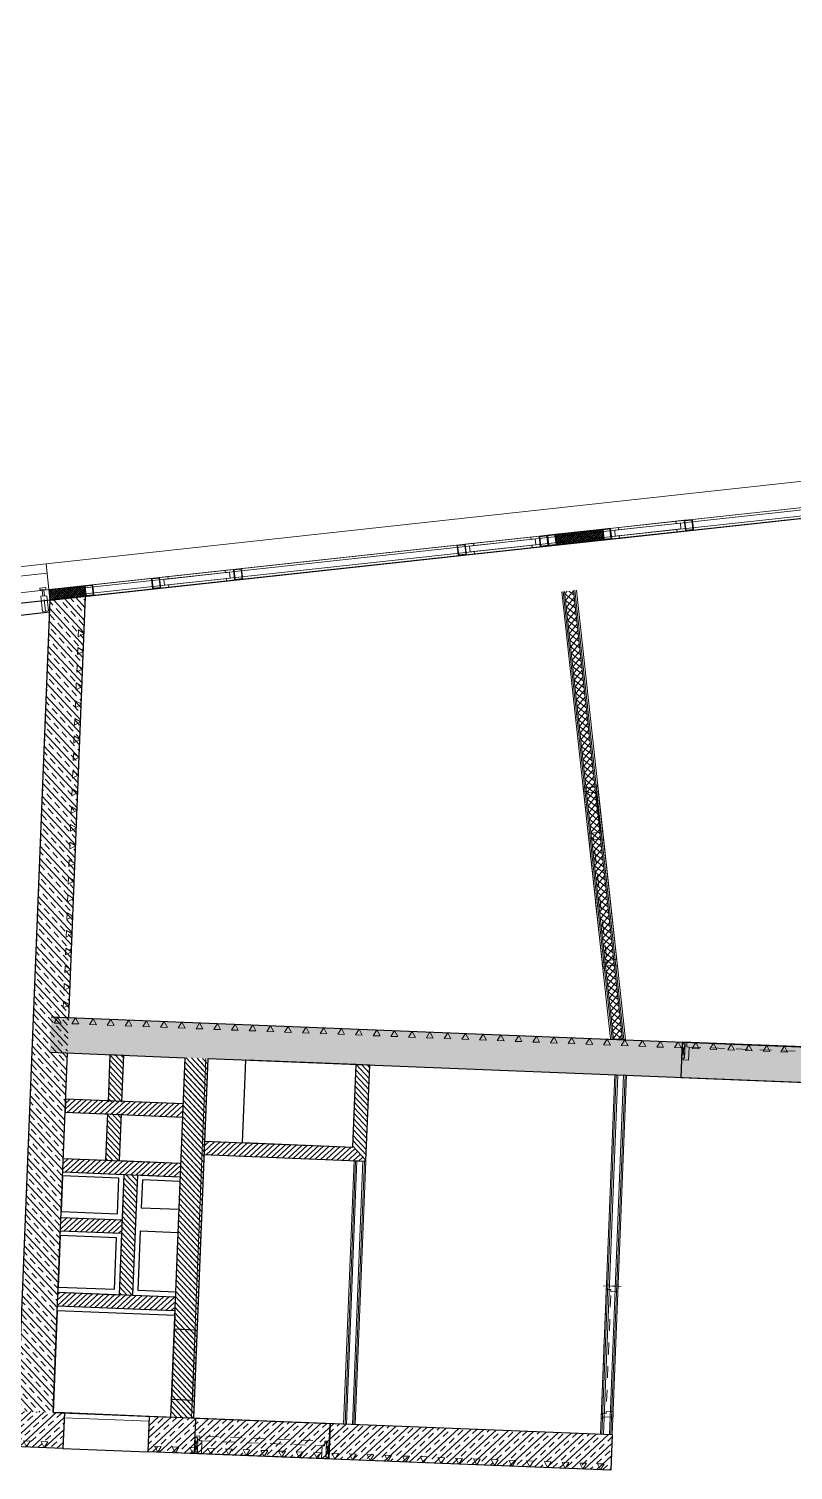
# Model space of a CAD drawing. Header units: metres. Extents: x 66528 to 66676, y 35171 to 35248.
# Drawn here: x 66588.88 to 66595.36, y 35235.5 to 35247.73 of the extents above; entities that cross this region are included whole.
import ezdxf

# ---------------------------------------------------------------- set-up
doc = ezdxf.new("R2010")
doc.units = ezdxf.units.M
doc.header["$LTSCALE"] = 0.00254
doc.header["$PDMODE"] = 1
doc.header["$PDSIZE"] = -2
doc.linetypes.add('Ohne Titel-22', pattern=[0.78736, 0.39368, -0.39368])
doc.linetypes.add('Ohne Titel-26', pattern=[0.629921, 0.314961, -0.314961])
for name, color, linetype, lineweight in [('AUSBAU - Darstellungen - Fassade', 7, 'Continuous', 13), ('AUSBAU - Darstellungen - Trockenbau', 7, 'Continuous', 13), ('AUSBAU - Objekte - Türen', 7, 'Continuous', 13), ('ROHBAU - Darstellungen - Decken', 150, 'Continuous', 25), ('ROHBAU - Darstellungen - Sichtbetonklassen', 7, 'Continuous', 5), ('ROHBAU - Darstellungen - Wände', 7, 'Continuous', 25), ('ROHBAU - Darstellungen - Wände - Mauerwerk', 7, 'Continuous', 25)]:
    doc.layers.add(name, color=color, linetype=linetype, lineweight=lineweight)
pattern_1 = [(45, (0, 0), (0.0099219, -0.00881944), [])]
pattern_2 = [(-45, (0.035355, -0.035355), (-0.008897, -0.01094674), [])]

# ---------------------------------------------------------------- blocks, each defined once
blk = doc.blocks.new('SB 3')
at = {"layer": 'ROHBAU - Darstellungen - Sichtbetonklassen', "color": 251, "linetype": 'Continuous', "lineweight": 5, "flags": 128}
for points in [[(-0.121, -0.05), (-0.15, 0), (-0.179, -0.05)], [(-0.029, -0.05), (0, 0), (0.029, -0.05)]]:
    blk.add_lwpolyline(points, close=True, dxfattribs=at)
blk = doc.blocks.new('Gruppe-178-1')
at = {"layer": 'ROHBAU - Darstellungen - Sichtbetonklassen', "color": 7, "xscale": -1, "rotation": 267.7371944657766}
for p in [(66589.348, 35242.597), (66589.336, 35242.297), (66589.324, 35241.997), (66589.312, 35241.698), (66589.3, 35241.398), (66589.288, 35241.098), (66589.276, 35240.798), (66589.264, 35240.499), (66589.252, 35240.199), (66589.24, 35239.899), (66589.228, 35239.599)]:
    blk.add_blockref('SB 3', p, dxfattribs=at)
blk = doc.blocks.new('SB 4')
at = {"layer": 'ROHBAU - Darstellungen - Sichtbetonklassen', "color": 251, "linetype": 'Continuous', "lineweight": 5, "flags": 128}
for points in [[(-0.121, -0.05), (-0.15, 0), (-0.179, -0.05)], [(-0.029, -0.05), (0, 0), (0.029, -0.05)]]:
    blk.add_lwpolyline(points, close=True, dxfattribs=at)
blk = doc.blocks.new('Gruppe-179-1')
at = {"layer": 'ROHBAU - Darstellungen - Sichtbetonklassen', "color": 7, "rotation": 177.8550094128674}
for p in [(66585.764, 35235.822), (66586.065, 35235.81), (66586.365, 35235.798), (66586.666, 35235.786), (66588.86, 35235.699), (66589.971, 35235.655), (66590.272, 35235.643), (66590.572, 35235.631), (66590.873, 35235.619), (66591.173, 35235.607), (66591.474, 35235.595), (66591.774, 35235.583), (66592.075, 35235.571), (66592.375, 35235.559), (66592.676, 35235.547), (66592.976, 35235.535), (66593.277, 35235.523), (66593.577, 35235.511)]:
    blk.add_blockref('SB 4', p, dxfattribs=at)
blk = doc.blocks.new('Gruppe-183-1')
at = {"layer": 'ROHBAU - Darstellungen - Sichtbetonklassen', "color": 7, "rotation": 357.8550094128673}
for p in [(66589.275, 35239.337), (66589.575, 35239.325), (66589.575, 35239.325), (66589.876, 35239.313), (66590.176, 35239.301), (66590.477, 35239.289), (66590.777, 35239.278), (66591.078, 35239.266), (66591.379, 35239.254), (66591.679, 35239.242), (66591.98, 35239.23), (66592.28, 35239.218), (66592.581, 35239.206), (66592.881, 35239.194), (66593.182, 35239.182), (66593.482, 35239.17), (66593.783, 35239.158), (66594.083, 35239.146), (66594.384, 35239.134), (66594.684, 35239.122), (66594.985, 35239.11), (66595.285, 35239.098)]:
    blk.add_blockref('SB 4', p, dxfattribs=at)
blk = doc.blocks.new('Tür_STB_114cm_30cm')
at = {"layer": 'AUSBAU - Objekte - Türen', "lineweight": 25}
for p, q in [((-1.14, 0.15), (-1.14, -0.15)), ((0, 0.15), (0, -0.15)), ((0, 0.15), (0, -0.15))]:
    blk.add_line(p, q, dxfattribs=at)
at = {"layer": 'AUSBAU - Objekte - Türen', "color": 254, "lineweight": 5}
for p, q in [((-1.115, 0.135), (-1.14, 0.015)), ((-1.115, 0.015), (-1.14, 0.135)), ((-0.025, 0.135), (0, 0.015)), ((-0.025, 0.015), (0, 0.135))]:
    blk.add_line(p, q, dxfattribs=at)
at = {"layer": 'AUSBAU - Objekte - Türen', "color": 255, "linetype": 'Continuous', "lineweight": 25, "flags": 128}
blk.add_lwpolyline([(-1.14, 0.15), (-1.14, -0.15), (0, -0.15), (0, 0.15)], close=True, dxfattribs=at)
at = {"layer": 'AUSBAU - Objekte - Türen', "lineweight": 18, "flags": 128}
for points in [[(-1.115, 0.135), (-1.115, 0.015), (-1.14, 0.015), (-1.14, 0.135)], [(-1.125, 0.15), (-1.08, 0.15), (-1.08, 0.04), (-1.1, 0.04), (-1.1, 0), (-1.125, 0), (-1.125, 0.015), (-1.115, 0.015), (-1.115, 0.135), (-1.125, 0.135)], [(-0.015, 0.15), (-0.06, 0.15), (-0.06, 0.04), (-0.04, 0.04), (-0.04, 0), (-0.015, 0), (-0.015, 0.015), (-0.025, 0.015), (-0.025, 0.135), (-0.015, 0.135)], [(-0.025, 0.135), (-0.025, 0.015), (0, 0.015), (0, 0.135)]]:
    blk.add_lwpolyline(points, close=True, dxfattribs=at)
at = {"layer": 'AUSBAU - Objekte - Türen', "color": 9, "linetype": 'Ohne Titel-26', "lineweight": 5, "flags": 128}
blk.add_lwpolyline([(-1.1, 0.04), (-0.04, 0.04), (-0.04, 0), (-1.1, 0)], close=True, dxfattribs=at)
blk = doc.blocks.new('Gruppe-264-1')
at = {"layer": 'AUSBAU - Darstellungen - Fassade'}
for p, q in [((66588.976, 35242.968), (66589.021, 35242.972)), ((66589.044, 35242.789), (66588.994, 35242.783))]:
    blk.add_line(p, q, dxfattribs=at)
at = {"layer": 'AUSBAU - Darstellungen - Fassade', "linetype": 'Ohne Titel-22'}
blk.add_line((66589.019, 35242.786), (66588.997, 35242.985), dxfattribs=at)
at = {"layer": 'AUSBAU - Darstellungen - Fassade', "flags": 128}
for points in [[(66589.024, 35242.968), (66588.974, 35242.962), (66588.972, 35242.982), (66589.022, 35242.988)], [(66589.044, 35242.789), (66588.994, 35242.783), (66588.98, 35242.913), (66589.03, 35242.918)], [(66589.012, 35242.916), (66588.997, 35242.914), (66588.992, 35242.964), (66589.007, 35242.966)]]:
    blk.add_lwpolyline(points, close=True, dxfattribs=at)
blk = doc.blocks.new('Symbol-65')
at = {"layer": 'AUSBAU - Objekte - Türen', "color": 255, "linetype": 'Continuous', "flags": 128}
blk.add_lwpolyline([(0, 0), (0.6, 0), (0.6, -0.175), (0, -0.175)], close=True, dxfattribs=at)
at = {"layer": 'AUSBAU - Objekte - Türen', "color": 253, "linetype": 'Ohne Titel-22', "flags": 128}
blk.add_lwpolyline([(0, 0), (0.6, 0), (0.6, -0.175), (0, -0.175)], close=True, dxfattribs=at)
at = {"layer": 'ROHBAU - Darstellungen - Wände'}
for p, q in [((0, -0.175), (0, 0)), ((0.6, 0), (0.6, -0.174))]:
    blk.add_line(p, q, dxfattribs=at)
blk = doc.blocks.new('Wandanschluß_40 (2D)')
at = {"layer": 'AUSBAU - Darstellungen - Fassade', "linetype": 'Continuous', "lineweight": 5}
h = blk.add_hatch(dxfattribs=at)
h.set_pattern_fill('DÄMMUNG GRAU-2', color=8, style=0, pattern_type=2)
h.set_pattern_definition(pattern_1)
h.paths.add_polyline_path([(-0.2, 0.085), (-0.2, 0.005), (0.2, 0.005), (0.2, 0.085)])
h = blk.add_hatch(dxfattribs=at)
h.set_pattern_fill('DÄMMUNG GRAU-2-1', color=251, style=0, pattern_type=2)
h.set_pattern_definition(pattern_2)
h.paths.add_polyline_path([(-0.2, 0.085), (-0.2, 0.005), (0.2, 0.005), (0.2, 0.085)])
at = {"layer": 'AUSBAU - Darstellungen - Fassade'}
for p, q in [((-0.2, 0.09), (0.2, 0.09)), ((-0.2, 0), (-0.2, 0.09)), ((-0.2, 0), (0.2, 0)), ((0.2, 0), (0.2, 0.09))]:
    blk.add_line(p, q, dxfattribs=at)
at = {"layer": 'AUSBAU - Darstellungen - Fassade', "color": 178, "linetype": 'Continuous', "lineweight": 5}
for p, q in [((-0.2, 0.085), (0.2, 0.085)), ((-0.2, 0.085), (0.2, 0.085)), ((-0.2, 0.005), (0.2, 0.005)), ((-0.2, 0.005), (0.2, 0.005))]:
    blk.add_line(p, q, dxfattribs=at)
at = {"layer": 'AUSBAU - Darstellungen - Fassade', "linetype": 'Continuous', "flags": 128}
for points in [[(-0.27, 0.09), (-0.2, 0.09), (-0.2, 0), (-0.27, 0)], [(-0.265, 0.085), (-0.205, 0.085), (-0.205, 0.005), (-0.265, 0.005)], [(0.2, 0.09), (0.27, 0.09), (0.27, 0), (0.2, 0)], [(0.205, 0.085), (0.265, 0.085), (0.265, 0.005), (0.205, 0.005)]]:
    blk.add_lwpolyline(points, close=True, dxfattribs=at)
blk = doc.blocks.new('Wandanschluß_30cm_BTN_links (2D)')
at = {"layer": 'AUSBAU - Darstellungen - Fassade', "linetype": 'Continuous', "lineweight": 5}
h = blk.add_hatch(dxfattribs=at)
h.set_pattern_fill('DÄMMUNG GRAU-2', color=8, style=0, pattern_type=2)
h.set_pattern_definition(pattern_1)
h.paths.add_polyline_path([(-0.152, 0.085), (-0.152, 0.005), (0.152, 0.005), (0.152, 0.085)])
h = blk.add_hatch(dxfattribs=at)
h.set_pattern_fill('DÄMMUNG GRAU-2-1', color=251, style=0, pattern_type=2)
h.set_pattern_definition(pattern_2)
h.paths.add_polyline_path([(-0.152, 0.085), (-0.152, 0.005), (0.152, 0.005), (0.152, 0.085)])
at = {"layer": 'AUSBAU - Darstellungen - Fassade'}
for p, q in [((-0.152, 0.09), (0.152, 0.09)), ((-0.152, 0), (-0.152, 0.09)), ((-0.152, 0), (0.152, 0)), ((0.152, 0), (0.152, 0.09))]:
    blk.add_line(p, q, dxfattribs=at)
at = {"layer": 'AUSBAU - Darstellungen - Fassade', "color": 178, "linetype": 'Continuous', "lineweight": 5}
for p, q in [((-0.152, 0.085), (0.152, 0.085)), ((-0.152, 0.085), (0.152, 0.085)), ((-0.152, 0.005), (0.152, 0.005)), ((-0.152, 0.005), (0.152, 0.005))]:
    blk.add_line(p, q, dxfattribs=at)
at = {"layer": 'AUSBAU - Darstellungen - Fassade', "linetype": 'Continuous', "flags": 128}
for points in [[(0.152, 0.09), (0.222, 0.09), (0.222, 0), (0.152, 0)], [(0.157, 0.085), (0.217, 0.085), (0.217, 0.005), (0.157, 0.005)]]:
    blk.add_lwpolyline(points, close=True, dxfattribs=at)
blk = doc.blocks.new('Tür_STB_155cm_30cm_ST-OL')
at = {"layer": 'AUSBAU - Objekte - Türen', "lineweight": 25}
for p, q in [((-0.775, 0.15), (-0.775, -0.15)), ((0.775, -0.15), (0.775, 0.15))]:
    blk.add_line(p, q, dxfattribs=at)
at = {"layer": 'AUSBAU - Objekte - Türen', "color": 254, "lineweight": 5}
for p, q in [((-0.75, 0.015), (-0.775, 0.135)), ((-0.75, 0.135), (-0.775, 0.015)), ((0.75, 0.015), (0.775, 0.135)), ((0.75, 0.135), (0.775, 0.015))]:
    blk.add_line(p, q, dxfattribs=at)
at = {"layer": 'AUSBAU - Objekte - Türen', "color": 255, "linetype": 'Continuous', "lineweight": 25, "flags": 128}
blk.add_lwpolyline([(0.775, -0.15), (0.775, 0.15), (-0.775, 0.15), (-0.775, -0.15)], close=True, dxfattribs=at)
at = {"layer": 'AUSBAU - Objekte - Türen', "lineweight": 18, "flags": 128}
for points in [[(-0.75, 0.015), (-0.75, 0.135), (-0.775, 0.135), (-0.775, 0.015)], [(-0.76, 0), (-0.715, 0), (-0.715, 0.11), (-0.735, 0.11), (-0.735, 0.15), (-0.76, 0.15), (-0.76, 0.135), (-0.75, 0.135), (-0.75, 0.015), (-0.76, 0.015)], [(0.76, 0), (0.715, 0), (0.715, 0.11), (0.735, 0.11), (0.735, 0.15), (0.76, 0.15), (0.76, 0.135), (0.75, 0.135), (0.75, 0.015), (0.76, 0.015)], [(0.75, 0.015), (0.75, 0.135), (0.775, 0.135), (0.775, 0.015)]]:
    blk.add_lwpolyline(points, close=True, dxfattribs=at)
at = {"layer": 'AUSBAU - Objekte - Türen', "color": 9, "linetype": 'Ohne Titel-26', "lineweight": 5, "flags": 128}
blk.add_lwpolyline([(-0.735, 0.15), (0.305, 0.15), (0.305, 0.11), (-0.735, 0.11)], close=True, dxfattribs=at)
at = {"layer": 'AUSBAU - Objekte - Türen', "flags": 128}
blk.add_lwpolyline([(0.735, 0.15), (0.735, 0.11), (0.305, 0.11), (0.305, 0.15)], close=True, dxfattribs=at)
blk = doc.blocks.new('Symbol-81')
at = {"layer": 'AUSBAU - Darstellungen - Fassade', "linetype": 'Continuous', "flags": 128}
for points in [[(0, 0), (0.07, 0), (0.07, -0.09), (0, -0.09)], [(0.005, -0.005), (0.065, -0.005), (0.065, -0.085), (0.005, -0.085)]]:
    blk.add_lwpolyline(points, close=True, dxfattribs=at)
blk = doc.blocks.new('BTN_fenster_hoch_OG4_gr')
at = {"layer": 'AUSBAU - Darstellungen - Fassade'}
for p, q in [((-0.7, 0.4), (-0.07, 0.4)), ((-0.7, 0.31), (-0.07, 0.31))]:
    blk.add_line(p, q, dxfattribs=at)
at = {"layer": 'AUSBAU - Darstellungen - Fassade', "flags": 128}
for points in [[(-0.7, 0.4), (-0.07, 0.4), (-0.07, 0.31), (-0.7, 0.31)], [(-0.63, 0.38), (-0.63, 0.4), (-0.7, 0.4), (-0.7, 0.31), (-0.63, 0.31), (-0.63, 0.33), (-0.665, 0.33), (-0.665, 0.38)], [(-0.665, 0.38), (-0.105, 0.38), (-0.105, 0.33), (-0.665, 0.33)], [(-0.14, 0.38), (-0.14, 0.4), (-0.07, 0.4), (-0.07, 0.31), (-0.14, 0.31), (-0.14, 0.33), (-0.105, 0.33), (-0.105, 0.38)]]:
    blk.add_lwpolyline(points, close=True, dxfattribs=at)
at = {"layer": 'AUSBAU - Darstellungen - Fassade', "color": 7, "rotation": 359.9999999965611}
for p in [(-0.77, 0.4), (-0.07, 0.4)]:
    blk.add_blockref('Symbol-81', p, dxfattribs=at)
blk = doc.blocks.new('BTN_fenster_hoch_OG4_gr_mot')
at = {"layer": 'AUSBAU - Darstellungen - Fassade'}
for p, q in [((-0.7, 0.4), (-0.07, 0.4)), ((-0.7, 0.31), (-0.07, 0.31))]:
    blk.add_line(p, q, dxfattribs=at)
at = {"layer": 'AUSBAU - Darstellungen - Fassade', "flags": 128}
for points in [[(-0.7, 0.4), (-0.07, 0.4), (-0.07, 0.31), (-0.7, 0.31)], [(-0.63, 0.38), (-0.63, 0.4), (-0.7, 0.4), (-0.7, 0.31), (-0.63, 0.31), (-0.63, 0.33), (-0.665, 0.33), (-0.665, 0.38)], [(-0.665, 0.38), (-0.105, 0.38), (-0.105, 0.33), (-0.665, 0.33)], [(-0.14, 0.38), (-0.14, 0.4), (-0.07, 0.4), (-0.07, 0.31), (-0.14, 0.31), (-0.14, 0.33), (-0.105, 0.33), (-0.105, 0.38)]]:
    blk.add_lwpolyline(points, close=True, dxfattribs=at)
at = {"layer": 'AUSBAU - Darstellungen - Fassade', "color": 7, "rotation": 359.9999999965611}
for p in [(-0.77, 0.4), (-0.07, 0.4)]:
    blk.add_blockref('Symbol-81', p, dxfattribs=at)
blk = doc.blocks.new('Tür_TB_155cm_12.5cm')
at = {"layer": 'AUSBAU - Objekte - Türen', "lineweight": 18}
for p, q in [((0, 0.045), (0, 0.032)), ((0.015, 0.032), (0, 0.032)), ((1.535, 0.032), (1.55, 0.032)), ((1.55, 0.045), (1.55, 0.032)), ((1.55, 0.032), (1.55, 0.045)), ((0, -0.068), (0.015, -0.068)), ((0, -0.068), (0, -0.08)), ((1.55, -0.068), (1.535, -0.068)), ((1.55, -0.068), (1.55, -0.08))]:
    blk.add_line(p, q, dxfattribs=at)
at = {"layer": 'AUSBAU - Objekte - Türen', "color": 255, "flags": 128}
blk.add_lwpolyline([(0, -0.068), (0.015, -0.068), (0.015, 0.032), (0, 0.032), (0, 0.045), (1.55, 0.045), (1.55, 0.032), (1.535, 0.032), (1.535, -0.068), (1.55, -0.068), (1.55, -0.08), (0.445, -0.08), (0.407, -0.08), (0, -0.08)], close=True, dxfattribs=at)
at = {"layer": 'AUSBAU - Objekte - Türen', "lineweight": 18, "flags": 128}
for points in [[(0.015, 0.045), (0.06, 0.045), (0.06, -0.04), (0.045, -0.04), (0.045, -0.08), (0.015, -0.08)], [(0.46, 0.045), (0.46, -0.04), (0.445, -0.04), (0.445, -0.08), (0.422, -0.08), (0.4, -0.08), (0.4, 0.045)], [(1.535, 0.045), (1.49, 0.045), (1.49, -0.04), (1.505, -0.04), (1.505, -0.08), (1.535, -0.08)]]:
    blk.add_lwpolyline(points, close=True, dxfattribs=at)
at = {"layer": 'AUSBAU - Objekte - Türen', "lineweight": 5, "flags": 128}
blk.add_lwpolyline([(0.06, 0.025), (0.4, 0.025), (0.4, 0.045), (0.06, 0.045)], close=True, dxfattribs=at)
at = {"layer": 'AUSBAU - Objekte - Türen', "color": 9, "linetype": 'Ohne Titel-26', "lineweight": 5, "flags": 128}
blk.add_lwpolyline([(0.46, -0.04), (0.46, -0.04), (0.445, -0.04), (0.445, -0.08), (1.505, -0.08), (1.505, -0.06), (1.49, -0.06), (1.49, -0.04)], close=True, dxfattribs=at)
blk = doc.blocks.new('Tür_100_CW50')
at = {"layer": 'AUSBAU - Objekte - Türen', "lineweight": 18}
for p, q in [((0.555, -0.125), (0.555, 0.025)), ((-0.57, -0.013), (-0.57, 0)), ((-0.57, -0.013), (-0.555, -0.013)), ((-0.57, -0.1), (-0.57, -0.088)), ((-0.57, -0.088), (-0.57, -0.1)), ((-0.555, -0.088), (-0.57, -0.088)), ((0.57, -0.013), (0.555, -0.013)), ((0.555, -0.088), (0.57, -0.088)), ((0.57, -0.013), (0.57, 0)), ((0.57, -0.1), (0.57, -0.088)), ((0.57, -0.088), (0.57, -0.1))]:
    blk.add_line(p, q, dxfattribs=at)
at = {"layer": 'AUSBAU - Objekte - Türen', "lineweight": 18, "flags": 128}
for points in [[(0.555, -0.1), (0.51, -0.1), (0.51, -0.04), (0.525, -0.04), (0.525, 0), (0.555, 0)], [(-0.555, -0.1), (-0.51, -0.1), (-0.51, -0.04), (-0.525, -0.04), (-0.525, 0), (-0.555, 0)]]:
    blk.add_lwpolyline(points, close=True, dxfattribs=at)
at = {"layer": 'AUSBAU - Objekte - Türen', "color": 255, "linetype": 'Continuous', "lineweight": 5, "flags": 128}
blk.add_lwpolyline([(-0.57, -0.088), (-0.555, -0.088), (-0.555, -0.013), (-0.57, -0.013), (-0.57, 0), (0.57, 0), (0.57, -0.013), (0.56, -0.013), (0.555, -0.013), (0.555, -0.088), (0.561, -0.088), (0.57, -0.088), (0.57, -0.1), (-0.57, -0.1)], close=True, dxfattribs=at)
at = {"layer": 'AUSBAU - Objekte - Türen', "color": 9, "linetype": 'Ohne Titel-26', "lineweight": 5, "flags": 128}
blk.add_lwpolyline([(0.475, -0.04), (-0.525, -0.04), (-0.525, -0.02), (-0.525, 0), (0.525, 0), (0.525, -0.04)], close=True, dxfattribs=at)

msp = doc.modelspace()

# ---------------------------------------------------------------- hatches: boundary and pattern name
at = {"layer": 'AUSBAU - Darstellungen - Trockenbau', "linetype": 'Continuous', "lineweight": 5}
h = msp.add_hatch(dxfattribs=at)
h.set_pattern_fill('MF_IN WAND', color=253, angle=-83.7793, style=0, pattern_type=2)
h.set_pattern_definition([(-38.7793, (-41832.054604, 62428.023864), (-0.025052888352, -0.031182571819), []), (-128.7793, (-41832.187176, 62427.858856), (-0.031305108534, 0.024899601999), [])])
h.paths.add_polyline_path([(66593.497, 35242.962), (66593.422, 35242.954), (66593.836, 35239.158), (66593.912, 35239.155)])
at = {"layer": 'ROHBAU - Darstellungen - Wände', "linetype": 'Continuous', "lineweight": 5}
h = msp.add_hatch(dxfattribs=at)
h.set_pattern_fill('STAHLBETON 1_5MM', angle=87.7207, style=0, pattern_type=2)
h.set_pattern_definition([(132.72072459, (0, 0), (0.05510019363, 0.05088190898), []), (132.72072459, (0.02939, 0.02714), (0.05510019363, 0.05088190898), [0.06, -0.04])])
h.paths.add_polyline_path([(66589.085, 35235.99), (66588.785, 35236.002), (66589.059, 35242.881), (66589.36, 35242.914)])
h = msp.add_hatch(dxfattribs=at)
h.set_pattern_fill('STAHLBETON 1_5MM', angle=-2.2793, style=0, pattern_type=2)
h.set_pattern_definition([(42.72072459, (0, 0), (0.05088190898, -0.05510019363), []), (42.72072459, (0.02714, -0.02939), (0.05088190898, -0.05510019363), [0.06, -0.04])])
h.paths.add_polyline_path([(66589.056, 35239.046), (66589.068, 35239.346), (66624.094, 35237.951), (66623.393, 35237.679)])
h = msp.add_hatch(dxfattribs=at)
h.set_pattern_fill('STAHLBETON 1_5MM', angle=177.7207, style=0, pattern_type=2)
h.set_pattern_definition([(222.72072459, (0, 0), (-0.050881908984, 0.05510019363), []), (222.72072459, (-0.02714, 0.02939), (-0.050881908984, 0.05510019363), [0.06, -0.04])])
h.paths.add_polyline_path([(66589.18, 35235.987), (66589.168, 35235.687), (66585.675, 35235.826), (66585.987, 35236.114)])
h = msp.add_hatch(dxfattribs=at)
h.set_pattern_fill('STAHLBETON 1_5MM', angle=177.7207, style=0, pattern_type=2)
h.set_pattern_definition([(222.72071389, (0, 0), (-0.050881898695, 0.05510020313), []), (222.72071389, (-0.02714, 0.02939), (-0.050881898695, 0.05510020313), [0.06, -0.04])])
h.paths.add_polyline_path([(66593.826, 35235.802), (66593.814, 35235.502), (66589.887, 35235.658), (66589.899, 35235.958)])
at = {"layer": 'ROHBAU - Darstellungen - Wände - Mauerwerk', "linetype": 'Continuous', "lineweight": 5}
h = msp.add_hatch(dxfattribs=at)
h.set_pattern_fill('KALKSANDSTEIN 1MM', angle=-92.2793, style=0, pattern_type=2)
h.set_pattern_definition([(-47.2793, (0, 0), (-0.022995746824, -0.023357392716), [])])
h.paths.add_polyline_path([(66589.566, 35239.026), (66589.681, 35239.021), (66589.665, 35238.623), (66589.55, 35238.627)])
h = msp.add_hatch(dxfattribs=at)
h.set_pattern_fill('KALKSANDSTEIN 1MM', angle=-92.2793, style=0, pattern_type=2)
h.set_pattern_definition([(-47.2793, (0, 0), (-0.022995746824, -0.023357392715), [])])
h.paths.add_polyline_path([(66589.681, 35239.021), (66589.566, 35239.026), (66589.55, 35238.627), (66589.665, 35238.623)])
h = msp.add_hatch(dxfattribs=at)
h.set_pattern_fill('KALKSANDSTEIN 1MM', angle=87.7209, style=0, pattern_type=2)
h.set_pattern_definition([(132.72089156, (0, 0), (0.022995668732, 0.023357469598), [])])
h.paths.add_polyline_path([(66590.279, 35235.943), (66590.084, 35235.951), (66590.205, 35239), (66590.4, 35238.992)])
h = msp.add_hatch(dxfattribs=at)
h.set_pattern_fill('KALKSANDSTEIN 1MM', angle=87.7209, style=0, pattern_type=2)
h.set_pattern_definition([(132.72089156, (0, 0), (0.022995668732, 0.023357469599), [])])
h.paths.add_polyline_path([(66590.084, 35235.951), (66590.259, 35235.944), (66590.38, 35238.993), (66590.205, 35239)])
h = msp.add_hatch(dxfattribs=at)
h.set_pattern_fill('KALKSANDSTEIN 1MM', angle=87.7207, style=0, pattern_type=2)
h.set_pattern_definition([(132.72071388, (0, 0), (0.022995741165, 0.023357398288), [])])
h.paths.add_polyline_path([(66591.736, 35238.123), (66591.626, 35238.242), (66591.654, 35238.942), (66591.769, 35238.938)])
h = msp.add_hatch(dxfattribs=at)
h.set_pattern_fill('KALKSANDSTEIN 1MM', angle=87.7207, style=0, pattern_type=2)
h.set_pattern_definition([(132.72071388, (0, 0), (0.022995741165, 0.023357398288), [])])
h.paths.add_polyline_path([(66591.626, 35238.242), (66591.736, 35238.123), (66591.769, 35238.938), (66591.654, 35238.942)])
h = msp.add_hatch(dxfattribs=at)
h.set_pattern_fill('KALKSANDSTEIN 1MM', angle=177.7207, style=0, pattern_type=2)
h.set_pattern_definition([(222.7207, (0, 0), (-0.023357392716, 0.022995746824), [])])
h.paths.add_polyline_path([(66590.19, 35238.609), (66590.185, 35238.494), (66589.186, 35238.534), (66589.19, 35238.649)])
h = msp.add_hatch(dxfattribs=at)
h.set_pattern_fill('KALKSANDSTEIN 1MM', angle=177.7207, style=0, pattern_type=2)
h.set_pattern_definition([(222.7207, (0, 0), (-0.023357392716, 0.022995746824), [])])
h.paths.add_polyline_path([(66590.185, 35238.494), (66590.19, 35238.609), (66589.19, 35238.649), (66589.186, 35238.534)])
h = msp.add_hatch(dxfattribs=at)
h.set_pattern_fill('KALKSANDSTEIN 1MM', angle=-92.2793, style=0, pattern_type=2)
h.set_pattern_definition([(-47.2793, (0, 0), (-0.022995746824, -0.023357392716), [])])
h.paths.add_polyline_path([(66589.546, 35238.527), (66589.661, 35238.523), (66589.645, 35238.127), (66589.53, 35238.131)])
h = msp.add_hatch(dxfattribs=at)
h.set_pattern_fill('KALKSANDSTEIN 1MM', angle=-92.2793, style=0, pattern_type=2)
h.set_pattern_definition([(-47.2793, (0, 0), (-0.022995746824, -0.023357392716), [])])
h.paths.add_polyline_path([(66589.661, 35238.523), (66589.546, 35238.527), (66589.53, 35238.131), (66589.645, 35238.127)])
h = msp.add_hatch(dxfattribs=at)
h.set_pattern_fill('KALKSANDSTEIN 1MM', angle=-2.2793, style=0, pattern_type=2)
h.set_pattern_definition([(42.720713897, (0, 0), (0.023357398294, -0.022995741159), [])])
h.paths.add_polyline_path([(66590.358, 35238.178), (66590.362, 35238.293), (66591.626, 35238.242), (66591.736, 35238.123)])
h = msp.add_hatch(dxfattribs=at)
h.set_pattern_fill('KALKSANDSTEIN 1MM', angle=-2.2793, style=0, pattern_type=2)
h.set_pattern_definition([(42.720713897, (0, 0), (0.023357398294, -0.022995741159), [])])
h.paths.add_polyline_path([(66590.362, 35238.293), (66590.358, 35238.178), (66591.736, 35238.123), (66591.626, 35238.242)])
h = msp.add_hatch(dxfattribs=at)
h.set_pattern_fill('KALKSANDSTEIN 1MM', angle=-2.2793, style=0, pattern_type=2)
h.set_pattern_definition([(42.720699997, (0, 0), (0.023357392715, -0.022995746825), [])])
h.paths.add_polyline_path([(66589.166, 35238.031), (66589.17, 35238.146), (66590.16, 35238.106), (66590.155, 35237.991)])
h = msp.add_hatch(dxfattribs=at)
h.set_pattern_fill('KALKSANDSTEIN 1MM', angle=-2.2793, style=0, pattern_type=2)
h.set_pattern_definition([(42.720699997, (0, 0), (0.023357392715, -0.022995746825), [])])
h.paths.add_polyline_path([(66589.17, 35238.146), (66589.166, 35238.031), (66590.155, 35237.991), (66590.16, 35238.106)])
h = msp.add_hatch(dxfattribs=at)
h.set_pattern_fill('KALKSANDSTEIN 1MM', angle=-92.2793, style=0, pattern_type=2)
h.set_pattern_definition([(-47.2793, (0, 0), (-0.022995746824, -0.023357392715), [])])
h.paths.add_polyline_path([(66589.685, 35238.01), (66589.8, 35238.006), (66589.759, 35236.986), (66589.644, 35236.99)])
h = msp.add_hatch(dxfattribs=at)
h.set_pattern_fill('KALKSANDSTEIN 1MM', angle=-92.2793, style=0, pattern_type=2)
h.set_pattern_definition([(-47.2793, (0, 0), (-0.022995746825, -0.023357392715), [])])
h.paths.add_polyline_path([(66589.8, 35238.006), (66589.685, 35238.01), (66589.644, 35236.99), (66589.759, 35236.986)])
h = msp.add_hatch(dxfattribs=at)
h.set_pattern_fill('KALKSANDSTEIN 1MM', angle=-2.2793, style=0, pattern_type=2)
h.set_pattern_definition([(42.7207, (0, 0), (0.023357392716, -0.022995746824), [])])
h.paths.add_polyline_path([(66589.146, 35237.531), (66589.151, 35237.646), (66589.67, 35237.625), (66589.665, 35237.511)])
h = msp.add_hatch(dxfattribs=at)
h.set_pattern_fill('KALKSANDSTEIN 1MM', angle=-2.2793, style=0, pattern_type=2)
h.set_pattern_definition([(42.7207, (0, 0), (0.023357392716, -0.022995746824), [])])
h.paths.add_polyline_path([(66589.151, 35237.646), (66589.146, 35237.531), (66589.665, 35237.511), (66589.67, 35237.625)])
h = msp.add_hatch(dxfattribs=at)
h.set_pattern_fill('KALKSANDSTEIN 1MM', angle=-2.2793, style=0, pattern_type=2)
h.set_pattern_definition([(42.7207, (0, 0), (0.023357392715, -0.022995746825), [])])
h.paths.add_polyline_path([(66589.121, 35236.896), (66589.125, 35237.011), (66590.115, 35236.972), (66590.11, 35236.857)])
h = msp.add_hatch(dxfattribs=at)
h.set_pattern_fill('KALKSANDSTEIN 1MM', angle=-2.2793, style=0, pattern_type=2)
h.set_pattern_definition([(42.7207, (0, 0), (0.023357392715, -0.022995746825), [])])
h.paths.add_polyline_path([(66589.125, 35237.011), (66589.121, 35236.896), (66590.11, 35236.857), (66590.115, 35236.972)])

# ---------------------------------------------------------------- linework, layer by layer
at = {"layer": 'AUSBAU - Darstellungen - Fassade', "linetype": 'Continuous'}
for p, q in [((66624.379, 35247.043), (66589.025, 35243.189)), ((66624.403, 35246.824), (66589.049, 35242.97)), ((66589.025, 35243.189), (66586.211, 35242.882)), ((66589.025, 35243.189), (66589.049, 35242.97)), ((66589.034, 35243.11), (66586.219, 35242.803))]:
    msp.add_line(p, q, dxfattribs=at)
at = {"layer": 'AUSBAU - Darstellungen - Fassade'}
for p, q in [((66624.403, 35246.824), (66576.189, 35241.569)), ((66624.392, 35246.803), (66589.354, 35242.984)), ((66624.411, 35246.754), (66589.358, 35242.934)), ((66624.413, 35246.735), (66589.36, 35242.914))]:
    msp.add_line(p, q, dxfattribs=at)
at = {"layer": 'AUSBAU - Darstellungen - Fassade', "linetype": 'Continuous'}
for p in [(66594.486, 35243.929), (66594.486, 35243.929), (66589.913, 35243.43), (66589.913, 35243.43)]:
    msp.add_point(p, dxfattribs=at)
at = {"layer": 'AUSBAU - Darstellungen - Trockenbau', "color": 7, "linetype": 'Continuous', "lineweight": 13}
for p, q in [((66593.397, 35242.952), (66593.811, 35239.159)), ((66593.522, 35242.965), (66593.937, 35239.154)), ((66593.811, 35239.159), (66593.937, 35239.154)), ((66593.847, 35238.855), (66593.726, 35235.806)), ((66593.947, 35238.851), (66593.826, 35235.802)), ((66593.847, 35238.855), (66593.947, 35238.851)), ((66591.548, 35235.892), (66591.636, 35238.127)), ((66591.647, 35235.888), (66591.736, 35238.123)), ((66591.647, 35235.888), (66591.548, 35235.892)), ((66593.726, 35235.806), (66593.826, 35235.802))]:
    msp.add_line(p, q, dxfattribs=at)
at = {"layer": 'AUSBAU - Darstellungen - Trockenbau', "color": 7, "linetype": 'Continuous', "lineweight": 5}
for p, q in [((66593.41, 35242.953), (66593.824, 35239.158)), ((66593.41, 35242.953), (66593.824, 35239.158)), ((66593.422, 35242.954), (66593.836, 35239.158)), ((66593.422, 35242.954), (66593.836, 35239.158)), ((66593.497, 35242.962), (66593.912, 35239.155)), ((66593.497, 35242.962), (66593.912, 35239.155)), ((66593.509, 35242.964), (66593.925, 35239.154)), ((66593.509, 35242.964), (66593.925, 35239.154)), ((66593.86, 35238.855), (66593.738, 35235.805)), ((66593.86, 35238.855), (66593.738, 35235.805)), ((66593.872, 35238.854), (66593.751, 35235.805)), ((66593.872, 35238.854), (66593.751, 35235.805)), ((66593.922, 35238.852), (66593.801, 35235.803)), ((66593.922, 35238.852), (66593.801, 35235.803)), ((66593.935, 35238.852), (66593.813, 35235.802)), ((66593.935, 35238.852), (66593.813, 35235.802)), ((66591.56, 35235.892), (66591.649, 35238.126)), ((66591.56, 35235.892), (66591.649, 35238.126)), ((66591.572, 35235.891), (66591.661, 35238.126)), ((66591.572, 35235.891), (66591.661, 35238.126)), ((66591.622, 35235.889), (66591.711, 35238.124)), ((66591.622, 35235.889), (66591.711, 35238.124)), ((66591.635, 35235.889), (66591.724, 35238.123)), ((66591.635, 35235.889), (66591.724, 35238.123))]:
    msp.add_line(p, q, dxfattribs=at)
at = {"layer": 'AUSBAU - Darstellungen - Trockenbau', "color": 7, "linetype": 'Continuous', "lineweight": 13, "flags": 128}
msp.add_lwpolyline([(66589.18, 35235.986), (66589.899, 35235.958), (66589.898, 35235.918), (66589.178, 35235.946), (66589.18, 35235.985)], close=True, dxfattribs=at)
at = {"layer": 'ROHBAU - Darstellungen - Decken'}
for p, q in [((66589.059, 35242.881), (66633.507, 35247.726)), ((66589.059, 35242.881), (66573.964, 35241.236)), ((66589.899, 35235.958), (66589.18, 35235.987)), ((66589.168, 35235.687), (66589.887, 35235.658))]:
    msp.add_line(p, q, dxfattribs=at)
at = {"layer": 'ROHBAU - Darstellungen - Decken', "linetype": 'Continuous'}
msp.add_line((66586.24, 35242.473), (66589.055, 35242.78), dxfattribs=at)
at = {"layer": 'ROHBAU - Darstellungen - Decken', "flags": 128}
for points in [[(66590.687, 35238.28), (66591.626, 35238.242), (66591.654, 35238.942), (66590.715, 35238.98)], [(66589.152, 35237.695), (66589.629, 35237.676), (66589.641, 35237.978), (66589.165, 35237.997)], [(66589.831, 35237.728), (66590.154, 35237.715), (66590.163, 35237.95), (66589.841, 35237.963)], [(66589.803, 35237.028), (66590.126, 35237.015), (66590.146, 35237.515), (66589.823, 35237.528)], [(66589.127, 35237.055), (66589.604, 35237.036), (66589.621, 35237.472), (66589.144, 35237.491)], [(66589.085, 35235.99), (66590.084, 35235.951), (66590.118, 35236.814), (66589.119, 35236.853)]]:
    msp.add_lwpolyline(points, close=True, dxfattribs=at)
at = {"layer": 'ROHBAU - Darstellungen - Wände', "color": 7, "linetype": 'Continuous', "lineweight": 25}
for p, q in [((66589.36, 35242.914), (66589.059, 35242.881)), ((66589.218, 35239.34), (66589.36, 35242.914)), ((66588.785, 35236.002), (66589.059, 35242.881)), ((66589.068, 35239.346), (66624.094, 35237.951)), ((66589.056, 35239.046), (66590.205, 35239)), ((66589.085, 35235.99), (66589.206, 35239.04)), ((66590.4, 35238.992), (66623.393, 35237.679)), ((66589.18, 35235.987), (66589.085, 35235.99)), ((66589.18, 35235.987), (66589.168, 35235.687)), ((66589.899, 35235.958), (66589.887, 35235.658)), ((66593.826, 35235.802), (66589.899, 35235.958)), ((66589.168, 35235.687), (66585.675, 35235.826)), ((66593.826, 35235.802), (66593.814, 35235.502)), ((66593.814, 35235.502), (66589.887, 35235.658))]:
    msp.add_line(p, q, dxfattribs=at)
at = {"layer": 'ROHBAU - Darstellungen - Wände - Mauerwerk', "color": 7, "linetype": 'Continuous', "lineweight": 25}
for p, q in [((66589.566, 35239.026), (66589.55, 35238.627)), ((66589.566, 35239.026), (66589.55, 35238.627)), ((66589.566, 35239.026), (66589.681, 35239.021)), ((66589.681, 35239.021), (66589.665, 35238.623)), ((66589.681, 35239.021), (66589.665, 35238.623)), ((66590.084, 35235.951), (66590.205, 35239)), ((66590.279, 35235.943), (66590.4, 35238.992)), ((66591.626, 35238.242), (66591.654, 35238.942)), ((66591.626, 35238.242), (66591.654, 35238.942)), ((66591.769, 35238.938), (66591.654, 35238.942)), ((66591.736, 35238.123), (66591.769, 35238.938)), ((66591.736, 35238.123), (66591.769, 35238.938)), ((66589.19, 35238.649), (66589.186, 35238.534)), ((66590.19, 35238.609), (66589.19, 35238.649)), ((66590.19, 35238.609), (66589.19, 35238.649)), ((66590.185, 35238.494), (66589.186, 35238.534)), ((66590.185, 35238.494), (66589.186, 35238.534)), ((66589.546, 35238.527), (66589.53, 35238.131)), ((66589.546, 35238.527), (66589.53, 35238.131)), ((66589.661, 35238.523), (66589.645, 35238.127)), ((66589.661, 35238.523), (66589.645, 35238.127)), ((66590.362, 35238.293), (66591.626, 35238.242)), ((66590.362, 35238.293), (66591.626, 35238.242)), ((66589.166, 35238.031), (66589.17, 35238.146)), ((66589.17, 35238.146), (66590.16, 35238.106)), ((66589.17, 35238.146), (66589.53, 35238.131)), ((66590.358, 35238.178), (66591.736, 35238.123)), ((66590.358, 35238.178), (66591.736, 35238.123)), ((66589.166, 35238.031), (66590.155, 35237.991)), ((66589.166, 35238.031), (66589.685, 35238.01)), ((66589.685, 35238.01), (66589.644, 35236.99)), ((66589.645, 35238.127), (66590.16, 35238.106)), ((66589.685, 35238.01), (66589.67, 35237.625)), ((66589.8, 35238.006), (66589.759, 35236.986)), ((66589.8, 35238.006), (66589.759, 35236.986)), ((66589.8, 35238.006), (66590.155, 35237.991)), ((66589.146, 35237.531), (66589.151, 35237.646)), ((66589.151, 35237.646), (66589.67, 35237.625)), ((66589.151, 35237.646), (66589.67, 35237.625)), ((66589.146, 35237.531), (66589.665, 35237.511)), ((66589.146, 35237.531), (66589.665, 35237.511)), ((66589.665, 35237.511), (66589.644, 35236.99)), ((66589.121, 35236.896), (66589.125, 35237.011)), ((66589.125, 35237.011), (66590.115, 35236.972)), ((66589.125, 35237.011), (66589.644, 35236.99)), ((66589.759, 35236.986), (66590.115, 35236.972)), ((66589.121, 35236.896), (66590.11, 35236.857)), ((66589.121, 35236.896), (66590.11, 35236.857))]:
    msp.add_line(p, q, dxfattribs=at)
at = {"layer": 'ROHBAU - Darstellungen - Wände - Mauerwerk', "color": 7, "linetype": 'Continuous', "lineweight": 5}
for p, q in [((66590.084, 35235.951), (66590.205, 35239)), ((66590.259, 35235.944), (66590.38, 35238.993)), ((66590.259, 35235.944), (66590.38, 35238.993)), ((66590.279, 35235.943), (66590.4, 35238.992))]:
    msp.add_line(p, q, dxfattribs=at)

# ---------------------------------------------------------------- block references
at = {"layer": 'AUSBAU - Darstellungen - Fassade'}
for name, p, rotation in [('BTN_fenster_hoch_OG4_gr_mot', (66593.706, 35243.79), 186.2207138839786), ('Wandanschluß_40 (2D)', (66593.553, 35243.371), 6.220699999999998), ('BTN_fenster_hoch_OG4_gr_mot', (66589.884, 35243.373), 186.2207138839786), ('Wandanschluß_30cm_BTN_links (2D)', (66589.209, 35242.897), 6.220699999999998)]:
    msp.add_blockref(name, p, dxfattribs=dict(at, rotation=rotation))
at = {"layer": 'AUSBAU - Darstellungen - Fassade', "xscale": -1, "rotation": 186.2207138839786}
msp.add_blockref('BTN_fenster_hoch_OG4_gr', (66593.241, 35243.739), dxfattribs=at)
at = {"layer": 'AUSBAU - Darstellungen - Fassade'}
msp.add_blockref('Gruppe-264-1', (0, 0), dxfattribs=at)
at = {"layer": 'AUSBAU - Objekte - Türen', "color": 7}
for name, p, rotation in [('Tür_TB_155cm_12.5cm', (66593.657, 35241.309), 276.2207000001303), ('Tür_STB_155cm_30cm_ST-OL', (66595.187, 35238.952), 357.7206999982736), ('Tür_100_CW50', (66593.754, 35236.51), 87.72074916949214), ('Symbol-65', (66590.289, 35236.693), 267.7207)]:
    msp.add_blockref(name, p, dxfattribs=dict(at, rotation=rotation))
at = {"layer": 'AUSBAU - Objekte - Türen', "color": 7, "xscale": -1, "rotation": 177.7206969623154}
msp.add_blockref('Tür_STB_114cm_30cm', (66591.427, 35235.747), dxfattribs=at)
at = {"layer": 'ROHBAU - Darstellungen - Wände', "color": 7}
for name in ['Gruppe-178-1', 'Gruppe-183-1', 'Gruppe-179-1']:
    msp.add_blockref(name, (0, 0), dxfattribs=at)

doc.saveas('drawing.dxf')
